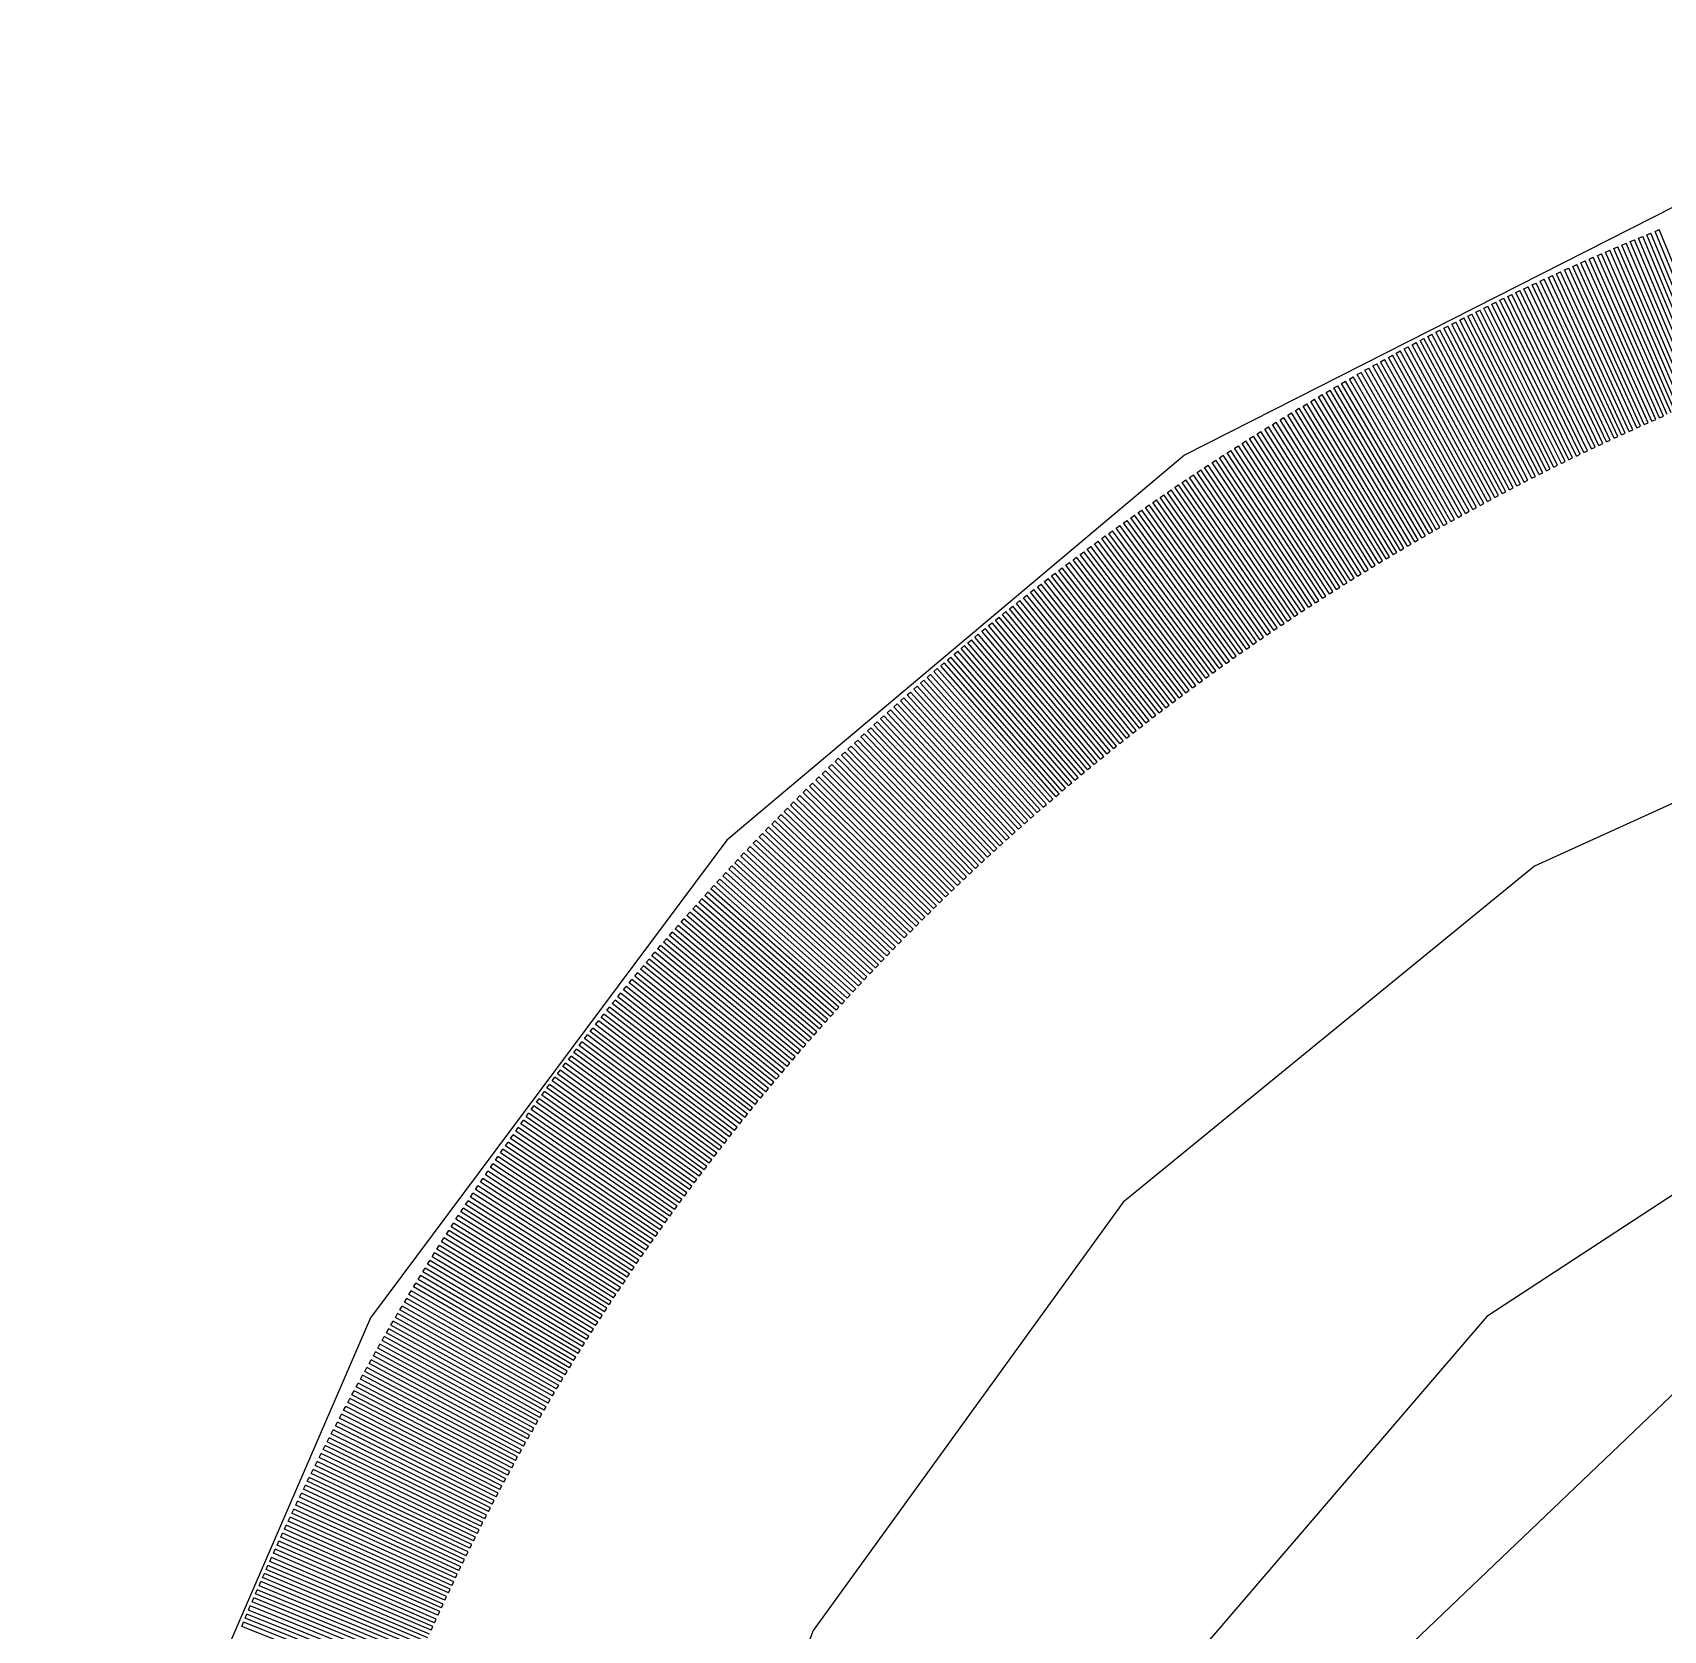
# Model space of a CAD drawing. Header units: millimetres. Extents: x -37.9 to 37.9, y -37.3 to 37.1.
# Drawn here: x -37.89 to -13.91, y 13.66 to 37.15 of the extents above; entities that cross this region are included whole.
import ezdxf

# ---------------------------------------------------------------- set-up
doc = ezdxf.new("R2010")
doc.units = ezdxf.units.MM

msp = doc.modelspace()

# ---------------------------------------------------------------- linework, layer by layer
at = {"color": 7, "linetype": 'Continuous'}
for p, q in [((-14.522, 34.027), (-14.461, 34.053)), ((-13.463, 31.703), (-14.461, 34.053)), ((-14.4, 34.078), (-14.34, 34.103)), ((-13.407, 31.727), (-14.4, 34.078)), ((-13.35, 31.75), (-14.34, 34.103)), ((-14.279, 34.128), (-14.218, 34.153)), ((-13.294, 31.774), (-14.279, 34.128)), ((-13.237, 31.797), (-14.218, 34.153)), ((-14.157, 34.178), (-14.096, 34.203)), ((-13.18, 31.82), (-14.157, 34.178)), ((-13.124, 31.843), (-14.096, 34.203)), ((-14.035, 34.228), (-13.974, 34.253)), ((-13.067, 31.866), (-14.035, 34.228)), ((-13.01, 31.889), (-13.974, 34.253)), ((-15.005, 33.82), (-14.945, 33.846)), ((-13.97, 31.486), (-15.005, 33.82)), ((-13.913, 31.511), (-14.945, 33.846)), ((-14.884, 33.872), (-14.824, 33.898)), ((-13.857, 31.535), (-14.884, 33.872)), ((-13.801, 31.559), (-14.824, 33.898)), ((-14.764, 33.924), (-14.703, 33.95)), ((-13.745, 31.583), (-14.764, 33.924)), ((-13.689, 31.608), (-14.703, 33.95)), ((-14.643, 33.976), (-14.582, 34.002)), ((-13.632, 31.632), (-14.643, 33.976)), ((-13.576, 31.656), (-14.582, 34.002)), ((-13.52, 31.679), (-14.522, 34.027)), ((-15.605, 33.551), (-15.545, 33.578)), ((-14.473, 31.261), (-15.545, 33.578)), ((-15.485, 33.605), (-15.425, 33.633)), ((-14.417, 31.287), (-15.485, 33.605)), ((-14.361, 31.312), (-15.425, 33.633)), ((-15.365, 33.66), (-15.305, 33.687)), ((-14.305, 31.337), (-15.365, 33.66)), ((-14.249, 31.362), (-15.305, 33.687)), ((-15.245, 33.713), (-15.185, 33.74)), ((-14.194, 31.387), (-15.245, 33.713)), ((-14.138, 31.412), (-15.185, 33.74)), ((-15.125, 33.767), (-15.065, 33.793)), ((-14.082, 31.437), (-15.125, 33.767)), ((-14.026, 31.462), (-15.065, 33.793)), ((-16.081, 33.329), (-16.022, 33.357)), ((-14.917, 31.055), (-16.022, 33.357)), ((-15.963, 33.385), (-15.903, 33.413)), ((-14.861, 31.081), (-15.963, 33.385)), ((-14.806, 31.107), (-15.903, 33.413)), ((-15.844, 33.441), (-15.784, 33.468)), ((-14.75, 31.133), (-15.844, 33.441)), ((-14.695, 31.159), (-15.784, 33.468)), ((-15.724, 33.496), (-15.665, 33.523)), ((-14.639, 31.185), (-15.724, 33.496)), ((-14.584, 31.21), (-15.665, 33.523)), ((-14.528, 31.236), (-15.605, 33.551)), ((-16.555, 33.1), (-16.496, 33.129)), ((-15.413, 30.816), (-16.555, 33.1)), ((-15.358, 30.843), (-16.496, 33.129)), ((-16.437, 33.158), (-16.378, 33.186)), ((-15.303, 30.87), (-16.437, 33.158)), ((-15.248, 30.897), (-16.378, 33.186)), ((-16.319, 33.215), (-16.259, 33.244)), ((-15.193, 30.923), (-16.319, 33.215)), ((-15.138, 30.95), (-16.259, 33.244)), ((-16.2, 33.272), (-16.141, 33.3)), ((-15.082, 30.976), (-16.2, 33.272)), ((-15.027, 31.003), (-16.141, 33.3)), ((-14.972, 31.029), (-16.081, 33.329)), ((-17.025, 32.865), (-16.967, 32.894)), ((-15.85, 30.597), (-17.025, 32.865)), ((-15.796, 30.625), (-16.967, 32.894)), ((-16.908, 32.924), (-16.849, 32.954)), ((-15.741, 30.652), (-16.908, 32.924)), ((-15.687, 30.68), (-16.849, 32.954)), ((-16.79, 32.983), (-16.732, 33.012)), ((-15.632, 30.707), (-16.79, 32.983)), ((-15.577, 30.735), (-16.732, 33.012)), ((-16.673, 33.042), (-16.614, 33.071)), ((-15.522, 30.762), (-16.673, 33.042)), ((-15.468, 30.789), (-16.614, 33.071)), ((-17.492, 32.623), (-17.434, 32.653)), ((-16.285, 30.372), (-17.492, 32.623)), ((-16.231, 30.4), (-17.434, 32.653)), ((-17.376, 32.684), (-17.317, 32.714)), ((-16.177, 30.429), (-17.376, 32.684)), ((-16.123, 30.457), (-17.317, 32.714)), ((-17.259, 32.745), (-17.201, 32.775)), ((-16.068, 30.485), (-17.259, 32.745)), ((-16.014, 30.513), (-17.201, 32.775)), ((-17.142, 32.805), (-17.084, 32.835)), ((-15.959, 30.541), (-17.142, 32.805)), ((-15.905, 30.569), (-17.084, 32.835)), ((-17.956, 32.375), (-17.898, 32.406)), ((-16.717, 30.141), (-17.956, 32.375)), ((-16.663, 30.17), (-17.898, 32.406)), ((-17.84, 32.437), (-17.782, 32.469)), ((-16.609, 30.199), (-17.84, 32.437)), ((-16.555, 30.228), (-17.782, 32.469)), ((-17.724, 32.5), (-17.666, 32.531)), ((-16.501, 30.257), (-17.724, 32.5)), ((-16.447, 30.286), (-17.666, 32.531)), ((-17.608, 32.561), (-17.55, 32.592)), ((-16.393, 30.315), (-17.608, 32.561)), ((-16.339, 30.343), (-17.55, 32.592)), ((-18.416, 32.121), (-18.358, 32.153)), ((-17.092, 29.934), (-18.358, 32.153)), ((-18.301, 32.185), (-18.244, 32.217)), ((-17.038, 29.964), (-18.301, 32.185)), ((-16.985, 29.994), (-18.244, 32.217)), ((-18.186, 32.249), (-18.128, 32.28)), ((-16.931, 30.023), (-18.186, 32.249)), ((-16.878, 30.053), (-18.128, 32.28)), ((-18.071, 32.312), (-18.013, 32.343)), ((-16.824, 30.082), (-18.071, 32.312)), ((-16.77, 30.112), (-18.013, 32.343)), ((-18.872, 31.86), (-18.815, 31.893)), ((-17.517, 29.692), (-18.815, 31.893)), ((-18.758, 31.926), (-18.701, 31.958)), ((-17.464, 29.723), (-18.758, 31.926)), ((-17.411, 29.753), (-18.701, 31.958)), ((-18.644, 31.991), (-18.587, 32.024)), ((-17.358, 29.784), (-18.644, 31.991)), ((-17.305, 29.814), (-18.587, 32.024)), ((-18.53, 32.056), (-18.473, 32.088)), ((-17.252, 29.844), (-18.53, 32.056)), ((-17.198, 29.874), (-18.473, 32.088)), ((-17.145, 29.904), (-18.416, 32.121)), ((-19.212, 31.66), (-19.155, 31.694)), ((-17.886, 29.476), (-19.212, 31.66)), ((-17.834, 29.507), (-19.155, 31.694)), ((-19.099, 31.727), (-19.042, 31.761)), ((-17.781, 29.538), (-19.099, 31.727)), ((-17.728, 29.569), (-19.042, 31.761)), ((-18.986, 31.794), (-18.929, 31.827)), ((-17.676, 29.6), (-18.986, 31.794)), ((-17.623, 29.631), (-18.929, 31.827)), ((-17.57, 29.662), (-18.872, 31.86)), ((-19.662, 31.389), (-19.606, 31.423)), ((-18.253, 29.255), (-19.606, 31.423)), ((-19.55, 31.457), (-19.494, 31.492)), ((-18.201, 29.287), (-19.55, 31.457)), ((-18.149, 29.319), (-19.494, 31.492)), ((-19.437, 31.526), (-19.381, 31.559)), ((-18.096, 29.35), (-19.437, 31.526)), ((-18.044, 29.382), (-19.381, 31.559)), ((-19.325, 31.593), (-19.268, 31.627)), ((-17.991, 29.413), (-19.325, 31.593)), ((-17.939, 29.445), (-19.268, 31.627)), ((-14.194, 31.387), (-14.138, 31.412)), ((-14.082, 31.437), (-14.026, 31.462)), ((-13.97, 31.486), (-13.913, 31.511)), ((-19.997, 31.181), (-19.941, 31.216)), ((-18.617, 29.03), (-19.997, 31.181)), ((-18.565, 29.062), (-19.941, 31.216)), ((-19.885, 31.251), (-19.83, 31.286)), ((-18.513, 29.095), (-19.885, 31.251)), ((-18.461, 29.127), (-19.83, 31.286)), ((-19.774, 31.32), (-19.718, 31.355)), ((-18.409, 29.159), (-19.774, 31.32)), ((-18.357, 29.191), (-19.718, 31.355)), ((-18.305, 29.223), (-19.662, 31.389)), ((-14.639, 31.185), (-14.584, 31.21)), ((-14.528, 31.236), (-14.473, 31.261)), ((-14.417, 31.287), (-14.361, 31.312)), ((-14.305, 31.337), (-14.249, 31.362)), ((-20.44, 30.899), (-20.385, 30.935)), ((-18.978, 28.801), (-20.385, 30.935)), ((-20.329, 30.97), (-20.274, 31.006)), ((-18.927, 28.834), (-20.329, 30.97)), ((-18.875, 28.867), (-20.274, 31.006)), ((-20.219, 31.041), (-20.163, 31.076)), ((-18.824, 28.899), (-20.219, 31.041)), ((-18.772, 28.932), (-20.163, 31.076)), ((-20.108, 31.111), (-20.052, 31.147)), ((-18.721, 28.965), (-20.108, 31.111)), ((-18.669, 28.997), (-20.052, 31.147)), ((-15.193, 30.923), (-15.138, 30.95)), ((-15.082, 30.976), (-15.027, 31.003)), ((-14.972, 31.029), (-14.917, 31.055)), ((-14.861, 31.081), (-14.806, 31.107)), ((-14.75, 31.133), (-14.695, 31.159)), ((-20.77, 30.684), (-20.715, 30.72)), ((-19.286, 28.6), (-20.715, 30.72)), ((-20.66, 30.756), (-20.605, 30.792)), ((-19.235, 28.634), (-20.66, 30.756)), ((-19.183, 28.667), (-20.605, 30.792)), ((-20.55, 30.828), (-20.495, 30.864)), ((-19.132, 28.701), (-20.55, 30.828)), ((-19.081, 28.734), (-20.495, 30.864)), ((-19.03, 28.767), (-20.44, 30.899)), ((-15.632, 30.707), (-15.577, 30.735)), ((-15.522, 30.762), (-15.468, 30.789)), ((-15.413, 30.816), (-15.358, 30.843)), ((-15.303, 30.87), (-15.248, 30.897)), ((-21.097, 30.465), (-21.043, 30.502)), ((-19.641, 28.363), (-21.097, 30.465)), ((-19.591, 28.397), (-21.043, 30.502)), ((-20.988, 30.538), (-20.934, 30.575)), ((-19.54, 28.431), (-20.988, 30.538)), ((-19.489, 28.465), (-20.934, 30.575)), ((-20.879, 30.611), (-20.824, 30.648)), ((-19.438, 28.499), (-20.879, 30.611)), ((-19.388, 28.533), (-20.824, 30.648)), ((-19.337, 28.567), (-20.77, 30.684)), ((-16.177, 30.429), (-16.123, 30.457)), ((-16.068, 30.485), (-16.014, 30.513)), ((-15.959, 30.541), (-15.905, 30.569)), ((-15.85, 30.597), (-15.796, 30.625)), ((-15.741, 30.652), (-15.687, 30.68)), ((-21.422, 30.243), (-21.368, 30.28)), ((-19.944, 28.156), (-21.422, 30.243)), ((-19.894, 28.191), (-21.368, 30.28)), ((-21.314, 30.317), (-21.26, 30.354)), ((-19.844, 28.225), (-21.314, 30.317)), ((-19.793, 28.26), (-21.26, 30.354)), ((-21.206, 30.391), (-21.151, 30.428)), ((-19.743, 28.294), (-21.206, 30.391)), ((-19.692, 28.329), (-21.151, 30.428)), ((-16.609, 30.199), (-16.555, 30.228)), ((-16.501, 30.257), (-16.447, 30.286)), ((-16.393, 30.315), (-16.339, 30.343)), ((-16.285, 30.372), (-16.231, 30.4)), ((-21.852, 29.941), (-21.799, 29.979)), ((-20.295, 27.911), (-21.799, 29.979)), ((-21.745, 30.017), (-21.691, 30.055)), ((-20.245, 27.946), (-21.745, 30.017)), ((-20.195, 27.981), (-21.691, 30.055)), ((-21.638, 30.093), (-21.584, 30.13)), ((-20.145, 28.016), (-21.638, 30.093)), ((-20.095, 28.051), (-21.584, 30.13)), ((-21.53, 30.168), (-21.476, 30.205)), ((-20.045, 28.086), (-21.53, 30.168)), ((-19.994, 28.121), (-21.476, 30.205)), ((-17.038, 29.964), (-16.985, 29.994)), ((-16.931, 30.023), (-16.878, 30.053)), ((-16.824, 30.082), (-16.77, 30.112)), ((-16.717, 30.141), (-16.663, 30.17)), ((-22.172, 29.711), (-22.119, 29.75)), ((-20.593, 27.697), (-22.119, 29.75)), ((-22.066, 29.788), (-22.012, 29.827)), ((-20.543, 27.733), (-22.066, 29.788)), ((-20.494, 27.769), (-22.012, 29.827)), ((-21.959, 29.865), (-21.906, 29.903)), ((-20.444, 27.804), (-21.959, 29.865)), ((-20.394, 27.84), (-21.906, 29.903)), ((-20.344, 27.875), (-21.852, 29.941)), ((-17.464, 29.723), (-17.411, 29.753)), ((-17.358, 29.784), (-17.305, 29.814)), ((-17.252, 29.844), (-17.198, 29.874)), ((-17.145, 29.904), (-17.092, 29.934)), ((-22.489, 29.478), (-22.436, 29.517)), ((-20.888, 27.481), (-22.436, 29.517)), ((-22.384, 29.556), (-22.331, 29.595)), ((-20.839, 27.517), (-22.384, 29.556)), ((-20.79, 27.553), (-22.331, 29.595)), ((-22.278, 29.634), (-22.225, 29.673)), ((-20.741, 27.589), (-22.278, 29.634)), ((-20.691, 27.625), (-22.225, 29.673)), ((-20.642, 27.661), (-22.172, 29.711)), ((-17.886, 29.476), (-17.834, 29.507)), ((-17.781, 29.538), (-17.728, 29.569)), ((-17.676, 29.6), (-17.623, 29.631)), ((-17.57, 29.662), (-17.517, 29.692)), ((-22.804, 29.242), (-22.751, 29.281)), ((-21.182, 27.261), (-22.751, 29.281)), ((-22.699, 29.321), (-22.647, 29.36)), ((-21.133, 27.298), (-22.699, 29.321)), ((-21.084, 27.335), (-22.647, 29.36)), ((-22.594, 29.4), (-22.542, 29.439)), ((-21.035, 27.371), (-22.594, 29.4)), ((-20.986, 27.408), (-22.542, 29.439)), ((-20.937, 27.444), (-22.489, 29.478)), ((-18.305, 29.223), (-18.253, 29.255)), ((-18.201, 29.287), (-18.149, 29.319)), ((-18.096, 29.35), (-18.044, 29.382)), ((-17.991, 29.413), (-17.939, 29.445)), ((-23.116, 29.002), (-23.064, 29.042)), ((-21.473, 27.038), (-23.064, 29.042)), ((-23.012, 29.082), (-22.96, 29.122)), ((-21.424, 27.076), (-23.012, 29.082)), ((-21.376, 27.113), (-22.96, 29.122)), ((-22.908, 29.162), (-22.856, 29.202)), ((-21.327, 27.15), (-22.908, 29.162)), ((-21.279, 27.187), (-22.856, 29.202)), ((-21.23, 27.224), (-22.804, 29.242)), ((-18.617, 29.03), (-18.565, 29.062)), ((-18.513, 29.095), (-18.461, 29.127)), ((-18.409, 29.159), (-18.357, 29.191)), ((-23.426, 28.759), (-23.374, 28.8)), ((-21.761, 26.813), (-23.374, 28.8)), ((-23.323, 28.841), (-23.271, 28.881)), ((-21.714, 26.851), (-23.323, 28.841)), ((-21.665, 26.888), (-23.271, 28.881)), ((-23.219, 28.921), (-23.168, 28.962)), ((-21.617, 26.926), (-23.219, 28.921)), ((-21.569, 26.964), (-23.168, 28.962)), ((-21.521, 27.001), (-23.116, 29.002)), ((-19.03, 28.767), (-18.978, 28.801)), ((-18.927, 28.834), (-18.875, 28.867)), ((-18.824, 28.899), (-18.772, 28.932)), ((-18.721, 28.965), (-18.669, 28.997)), ((-23.733, 28.513), (-23.682, 28.554)), ((-22.048, 26.584), (-23.682, 28.554)), ((-23.631, 28.596), (-23.58, 28.637)), ((-22, 26.623), (-23.631, 28.596)), ((-21.953, 26.661), (-23.58, 28.637)), ((-23.528, 28.678), (-23.477, 28.718)), ((-21.905, 26.699), (-23.528, 28.678)), ((-21.857, 26.737), (-23.477, 28.718)), ((-21.809, 26.775), (-23.426, 28.759)), ((-19.337, 28.567), (-19.286, 28.6)), ((-19.235, 28.634), (-19.183, 28.667)), ((-19.132, 28.701), (-19.081, 28.734)), ((-24.037, 28.264), (-23.987, 28.306)), ((-22.332, 26.353), (-23.987, 28.306)), ((-23.936, 28.348), (-23.885, 28.389)), ((-22.285, 26.392), (-23.936, 28.348)), ((-22.237, 26.43), (-23.885, 28.389)), ((-23.835, 28.431), (-23.784, 28.472)), ((-22.19, 26.469), (-23.835, 28.431)), ((-22.143, 26.507), (-23.784, 28.472)), ((-22.095, 26.546), (-23.733, 28.513)), ((-19.743, 28.294), (-19.692, 28.329)), ((-19.641, 28.363), (-19.591, 28.397)), ((-19.54, 28.431), (-19.489, 28.465)), ((-19.438, 28.499), (-19.388, 28.533)), ((-24.339, 28.012), (-24.289, 28.054)), ((-22.613, 26.119), (-24.289, 28.054)), ((-24.239, 28.096), (-24.189, 28.138)), ((-22.566, 26.158), (-24.239, 28.096)), ((-22.52, 26.197), (-24.189, 28.138)), ((-24.138, 28.18), (-24.088, 28.222)), ((-22.473, 26.236), (-24.138, 28.18)), ((-22.426, 26.275), (-24.088, 28.222)), ((-22.379, 26.314), (-24.037, 28.264)), ((-20.045, 28.086), (-19.994, 28.121)), ((-19.944, 28.156), (-19.894, 28.191)), ((-19.844, 28.225), (-19.793, 28.26)), ((-24.539, 27.842), (-24.489, 27.885)), ((-22.846, 25.921), (-24.539, 27.842)), ((-22.799, 25.961), (-24.489, 27.885)), ((-24.439, 27.927), (-24.389, 27.97)), ((-22.753, 26), (-24.439, 27.927)), ((-22.706, 26.04), (-24.389, 27.97)), ((-22.66, 26.079), (-24.339, 28.012)), ((-20.444, 27.804), (-20.394, 27.84)), ((-20.344, 27.875), (-20.295, 27.911)), ((-20.245, 27.946), (-20.195, 27.981)), ((-20.145, 28.016), (-20.095, 28.051)), ((-24.836, 27.585), (-24.787, 27.628)), ((-23.123, 25.682), (-24.836, 27.585)), ((-23.077, 25.722), (-24.787, 27.628)), ((-24.738, 27.671), (-24.688, 27.714)), ((-23.031, 25.762), (-24.738, 27.671)), ((-22.985, 25.802), (-24.688, 27.714)), ((-24.638, 27.757), (-24.589, 27.799)), ((-22.938, 25.842), (-24.638, 27.757)), ((-22.892, 25.881), (-24.589, 27.799)), ((-20.741, 27.589), (-20.691, 27.625)), ((-20.642, 27.661), (-20.593, 27.697)), ((-20.543, 27.733), (-20.494, 27.769)), ((-25.131, 27.325), (-25.082, 27.368)), ((-23.352, 25.48), (-25.082, 27.368)), ((-25.033, 27.412), (-24.984, 27.455)), ((-23.306, 25.52), (-25.033, 27.412)), ((-23.26, 25.561), (-24.984, 27.455)), ((-24.935, 27.498), (-24.886, 27.542)), ((-23.214, 25.601), (-24.935, 27.498)), ((-23.169, 25.641), (-24.886, 27.542)), ((-21.133, 27.298), (-21.084, 27.335)), ((-21.035, 27.371), (-20.986, 27.408)), ((-20.937, 27.444), (-20.888, 27.481)), ((-20.839, 27.517), (-20.79, 27.553)), ((-25.423, 27.061), (-25.375, 27.105)), ((-23.624, 25.235), (-25.375, 27.105)), ((-25.326, 27.149), (-25.277, 27.193)), ((-23.579, 25.276), (-25.326, 27.149)), ((-23.533, 25.317), (-25.277, 27.193)), ((-25.229, 27.237), (-25.18, 27.281)), ((-23.488, 25.358), (-25.229, 27.237)), ((-23.443, 25.399), (-25.18, 27.281)), ((-23.397, 25.439), (-25.131, 27.325)), ((-21.424, 27.076), (-21.376, 27.113)), ((-21.327, 27.15), (-21.279, 27.187)), ((-21.23, 27.224), (-21.182, 27.261)), ((-25.616, 26.884), (-25.568, 26.928)), ((-23.849, 25.029), (-25.616, 26.884)), ((-23.804, 25.07), (-25.568, 26.928)), ((-25.52, 26.973), (-25.471, 27.017)), ((-23.759, 25.112), (-25.52, 26.973)), ((-23.714, 25.153), (-25.471, 27.017)), ((-23.669, 25.194), (-25.423, 27.061)), ((-21.714, 26.851), (-21.665, 26.888)), ((-21.617, 26.926), (-21.569, 26.964)), ((-21.521, 27.001), (-21.473, 27.038)), ((-25.903, 26.616), (-25.856, 26.661)), ((-24.116, 24.779), (-25.903, 26.616)), ((-24.072, 24.821), (-25.856, 26.661)), ((-25.808, 26.705), (-25.76, 26.75)), ((-24.027, 24.863), (-25.808, 26.705)), ((-23.983, 24.905), (-25.76, 26.75)), ((-25.712, 26.795), (-25.664, 26.839)), ((-23.938, 24.946), (-25.712, 26.795)), ((-23.893, 24.988), (-25.664, 26.839)), ((-22, 26.623), (-21.953, 26.661)), ((-21.905, 26.699), (-21.857, 26.737)), ((-21.809, 26.775), (-21.761, 26.813)), ((-26.188, 26.345), (-26.141, 26.39)), ((-24.337, 24.569), (-26.141, 26.39)), ((-26.093, 26.435), (-26.046, 26.481)), ((-24.293, 24.611), (-26.093, 26.435)), ((-24.249, 24.653), (-26.046, 26.481)), ((-25.998, 26.526), (-25.951, 26.571)), ((-24.205, 24.695), (-25.998, 26.526)), ((-24.16, 24.737), (-25.951, 26.571)), ((-22.285, 26.392), (-22.237, 26.43)), ((-22.19, 26.469), (-22.143, 26.507)), ((-22.095, 26.546), (-22.048, 26.584)), ((-26.376, 26.162), (-26.329, 26.208)), ((-24.556, 24.357), (-26.376, 26.162)), ((-24.512, 24.4), (-26.329, 26.208)), ((-26.282, 26.254), (-26.235, 26.299)), ((-24.469, 24.442), (-26.282, 26.254)), ((-24.425, 24.485), (-26.235, 26.299)), ((-24.381, 24.527), (-26.188, 26.345)), ((-22.566, 26.158), (-22.52, 26.197)), ((-22.473, 26.236), (-22.426, 26.275)), ((-22.379, 26.314), (-22.332, 26.353)), ((-26.655, 25.886), (-26.609, 25.932)), ((-24.773, 24.143), (-26.609, 25.932)), ((-26.563, 25.979), (-26.516, 26.025)), ((-24.73, 24.186), (-26.563, 25.979)), ((-24.686, 24.229), (-26.516, 26.025)), ((-26.469, 26.071), (-26.423, 26.116)), ((-24.643, 24.272), (-26.469, 26.071)), ((-24.6, 24.314), (-26.423, 26.116)), ((-22.846, 25.921), (-22.799, 25.961)), ((-22.753, 26), (-22.706, 26.04)), ((-22.66, 26.079), (-22.613, 26.119)), ((-26.84, 25.701), (-26.794, 25.747)), ((-24.988, 23.927), (-26.84, 25.701)), ((-24.945, 23.971), (-26.794, 25.747)), ((-26.748, 25.794), (-26.702, 25.84)), ((-24.902, 24.014), (-26.748, 25.794)), ((-24.859, 24.057), (-26.702, 25.84)), ((-24.816, 24.1), (-26.655, 25.886)), ((-23.123, 25.682), (-23.077, 25.722)), ((-23.031, 25.762), (-22.985, 25.802)), ((-22.938, 25.842), (-22.892, 25.881)), ((-27.115, 25.42), (-27.069, 25.467)), ((-25.244, 23.666), (-27.115, 25.42)), ((-25.202, 23.71), (-27.069, 25.467)), ((-27.024, 25.514), (-26.978, 25.561)), ((-25.159, 23.753), (-27.024, 25.514)), ((-25.117, 23.797), (-26.978, 25.561)), ((-26.932, 25.607), (-26.886, 25.654)), ((-25.074, 23.841), (-26.932, 25.607)), ((-25.031, 23.884), (-26.886, 25.654)), ((-23.397, 25.439), (-23.352, 25.48)), ((-23.306, 25.52), (-23.26, 25.561)), ((-23.214, 25.601), (-23.169, 25.641)), ((-27.387, 25.137), (-27.342, 25.184)), ((-25.455, 23.446), (-27.342, 25.184)), ((-27.297, 25.231), (-27.251, 25.279)), ((-25.413, 23.49), (-27.297, 25.231)), ((-25.371, 23.534), (-27.251, 25.279)), ((-27.206, 25.326), (-27.16, 25.373)), ((-25.329, 23.578), (-27.206, 25.326)), ((-25.287, 23.622), (-27.16, 25.373)), ((-23.669, 25.194), (-23.624, 25.235)), ((-23.579, 25.276), (-23.533, 25.317)), ((-23.488, 25.358), (-23.443, 25.399)), ((-27.566, 24.946), (-27.522, 24.994)), ((-25.664, 23.225), (-27.566, 24.946)), ((-25.623, 23.269), (-27.522, 24.994)), ((-27.477, 25.041), (-27.432, 25.089)), ((-25.581, 23.314), (-27.477, 25.041)), ((-25.539, 23.358), (-27.432, 25.089)), ((-25.497, 23.402), (-27.387, 25.137)), ((-23.938, 24.946), (-23.893, 24.988)), ((-23.849, 25.029), (-23.804, 25.07)), ((-23.759, 25.112), (-23.714, 25.153)), ((-27.833, 24.658), (-27.789, 24.706)), ((-25.871, 23.002), (-27.789, 24.706)), ((-27.744, 24.754), (-27.7, 24.802)), ((-25.83, 23.046), (-27.744, 24.754)), ((-25.789, 23.091), (-27.7, 24.802)), ((-27.656, 24.85), (-27.611, 24.898)), ((-25.747, 23.136), (-27.656, 24.85)), ((-25.706, 23.18), (-27.611, 24.898)), ((-24.205, 24.695), (-24.16, 24.737)), ((-24.116, 24.779), (-24.072, 24.821)), ((-24.027, 24.863), (-23.983, 24.905)), ((-28.009, 24.464), (-27.965, 24.513)), ((-26.077, 22.776), (-28.009, 24.464)), ((-26.036, 22.822), (-27.965, 24.513)), ((-27.921, 24.561), (-27.877, 24.61)), ((-25.995, 22.867), (-27.921, 24.561)), ((-25.954, 22.912), (-27.877, 24.61)), ((-25.913, 22.957), (-27.833, 24.658)), ((-24.469, 24.442), (-24.425, 24.485)), ((-24.381, 24.527), (-24.337, 24.569)), ((-24.293, 24.611), (-24.249, 24.653)), ((-28.271, 24.172), (-28.227, 24.221)), ((-26.28, 22.55), (-28.227, 24.221)), ((-28.184, 24.27), (-28.14, 24.318)), ((-26.239, 22.595), (-28.184, 24.27)), ((-26.199, 22.641), (-28.14, 24.318)), ((-28.097, 24.367), (-28.053, 24.416)), ((-26.158, 22.686), (-28.097, 24.367)), ((-26.117, 22.731), (-28.053, 24.416)), ((-24.73, 24.186), (-24.686, 24.229)), ((-24.643, 24.272), (-24.6, 24.314)), ((-24.556, 24.357), (-24.512, 24.4)), ((-28.444, 23.975), (-28.4, 24.025)), ((-26.441, 22.367), (-28.4, 24.025)), ((-28.357, 24.074), (-28.314, 24.123)), ((-26.401, 22.413), (-28.357, 24.074)), ((-26.361, 22.458), (-28.314, 24.123)), ((-26.32, 22.504), (-28.271, 24.172)), ((-24.902, 24.014), (-24.859, 24.057)), ((-24.816, 24.1), (-24.773, 24.143)), ((-28.615, 23.778), (-28.572, 23.827)), ((-26.64, 22.137), (-28.615, 23.778)), ((-26.601, 22.183), (-28.572, 23.827)), ((-28.529, 23.877), (-28.486, 23.926)), ((-26.561, 22.229), (-28.529, 23.877)), ((-26.521, 22.275), (-28.486, 23.926)), ((-26.481, 22.321), (-28.444, 23.975)), ((-25.159, 23.753), (-25.117, 23.797)), ((-25.074, 23.841), (-25.031, 23.884)), ((-24.988, 23.927), (-24.945, 23.971)), ((-28.869, 23.479), (-28.827, 23.529)), ((-26.838, 21.906), (-28.827, 23.529)), ((-28.785, 23.579), (-28.742, 23.629)), ((-26.799, 21.952), (-28.785, 23.579)), ((-26.759, 21.998), (-28.742, 23.629)), ((-28.7, 23.678), (-28.657, 23.728)), ((-26.72, 22.045), (-28.7, 23.678)), ((-26.68, 22.091), (-28.657, 23.728)), ((-25.413, 23.49), (-25.371, 23.534)), ((-25.329, 23.578), (-25.287, 23.622)), ((-25.244, 23.666), (-25.202, 23.71)), ((-29.037, 23.279), (-28.995, 23.329)), ((-27.034, 21.672), (-29.037, 23.279)), ((-26.995, 21.719), (-28.995, 23.329)), ((-28.953, 23.379), (-28.911, 23.429)), ((-26.956, 21.766), (-28.953, 23.379)), ((-26.916, 21.813), (-28.911, 23.429)), ((-26.877, 21.859), (-28.869, 23.479)), ((-25.664, 23.225), (-25.623, 23.269)), ((-25.581, 23.314), (-25.539, 23.358)), ((-25.497, 23.402), (-25.455, 23.446)), ((-29.286, 22.976), (-29.245, 23.026)), ((-27.227, 21.438), (-29.245, 23.026)), ((-29.203, 23.077), (-29.162, 23.127)), ((-27.188, 21.485), (-29.203, 23.077)), ((-27.15, 21.532), (-29.162, 23.127)), ((-29.12, 23.178), (-29.079, 23.228)), ((-27.111, 21.579), (-29.12, 23.178)), ((-27.072, 21.626), (-29.079, 23.228)), ((-25.83, 23.046), (-25.789, 23.091)), ((-25.747, 23.136), (-25.706, 23.18)), ((-29.45, 22.772), (-29.409, 22.823)), ((-27.38, 21.248), (-29.409, 22.823)), ((-29.368, 22.874), (-29.327, 22.925)), ((-27.342, 21.296), (-29.368, 22.874)), ((-27.304, 21.343), (-29.327, 22.925)), ((-27.265, 21.39), (-29.286, 22.976)), ((-26.077, 22.776), (-26.036, 22.822)), ((-25.995, 22.867), (-25.954, 22.912)), ((-25.913, 22.957), (-25.871, 23.002)), ((-29.613, 22.568), (-29.573, 22.619)), ((-27.57, 21.011), (-29.613, 22.568)), ((-27.532, 21.058), (-29.573, 22.619)), ((-29.532, 22.67), (-29.491, 22.721)), ((-27.494, 21.106), (-29.532, 22.67)), ((-27.456, 21.154), (-29.491, 22.721)), ((-27.418, 21.201), (-29.45, 22.772)), ((-26.32, 22.504), (-26.28, 22.55)), ((-26.239, 22.595), (-26.199, 22.641)), ((-26.158, 22.686), (-26.117, 22.731)), ((-29.855, 22.259), (-29.815, 22.311)), ((-27.758, 20.771), (-29.815, 22.311)), ((-29.775, 22.362), (-29.734, 22.414)), ((-27.72, 20.819), (-29.775, 22.362)), ((-27.683, 20.867), (-29.734, 22.414)), ((-29.694, 22.465), (-29.654, 22.516)), ((-27.645, 20.915), (-29.694, 22.465)), ((-27.608, 20.963), (-29.654, 22.516)), ((-26.481, 22.321), (-26.441, 22.367)), ((-26.401, 22.413), (-26.361, 22.458)), ((-30.014, 22.052), (-29.974, 22.104)), ((-27.906, 20.579), (-29.974, 22.104)), ((-29.935, 22.156), (-29.895, 22.207)), ((-27.869, 20.627), (-29.935, 22.156)), ((-27.832, 20.675), (-29.895, 22.207)), ((-27.795, 20.723), (-29.855, 22.259)), ((-26.72, 22.045), (-26.68, 22.091)), ((-26.64, 22.137), (-26.601, 22.183)), ((-26.561, 22.229), (-26.521, 22.275)), ((-30.172, 21.844), (-30.132, 21.896)), ((-28.09, 20.336), (-30.172, 21.844)), ((-28.053, 20.385), (-30.132, 21.896)), ((-30.093, 21.948), (-30.054, 22)), ((-28.017, 20.433), (-30.093, 21.948)), ((-27.98, 20.482), (-30.054, 22)), ((-27.943, 20.53), (-30.014, 22.052)), ((-26.877, 21.859), (-26.838, 21.906)), ((-26.799, 21.952), (-26.759, 21.998)), ((-30.406, 21.529), (-30.367, 21.582)), ((-28.272, 20.093), (-30.367, 21.582)), ((-30.328, 21.634), (-30.289, 21.687)), ((-28.235, 20.141), (-30.328, 21.634)), ((-28.199, 20.19), (-30.289, 21.687)), ((-30.25, 21.739), (-30.211, 21.791)), ((-28.163, 20.239), (-30.25, 21.739)), ((-28.126, 20.288), (-30.211, 21.791)), ((-27.111, 21.579), (-27.072, 21.626)), ((-27.034, 21.672), (-26.995, 21.719)), ((-26.956, 21.766), (-26.916, 21.813)), ((-30.56, 21.318), (-30.521, 21.371)), ((-28.415, 19.896), (-30.521, 21.371)), ((-30.483, 21.424), (-30.444, 21.476)), ((-28.38, 19.946), (-30.483, 21.424)), ((-28.344, 19.995), (-30.444, 21.476)), ((-28.308, 20.044), (-30.406, 21.529)), ((-27.342, 21.296), (-27.304, 21.343)), ((-27.265, 21.39), (-27.227, 21.438)), ((-27.188, 21.485), (-27.15, 21.532)), ((-30.712, 21.106), (-30.674, 21.159)), ((-28.593, 19.65), (-30.712, 21.106)), ((-28.558, 19.699), (-30.674, 21.159)), ((-30.636, 21.212), (-30.598, 21.265)), ((-28.522, 19.749), (-30.636, 21.212)), ((-28.487, 19.798), (-30.598, 21.265)), ((-28.451, 19.847), (-30.56, 21.318)), ((-27.494, 21.106), (-27.456, 21.154)), ((-27.418, 21.201), (-27.38, 21.248)), ((-30.863, 20.893), (-30.826, 20.947)), ((-28.734, 19.452), (-30.863, 20.893)), ((-28.699, 19.501), (-30.826, 20.947)), ((-30.788, 21), (-30.75, 21.053)), ((-28.664, 19.551), (-30.788, 21)), ((-28.628, 19.6), (-30.75, 21.053)), ((-27.72, 20.819), (-27.683, 20.867)), ((-27.645, 20.915), (-27.608, 20.963)), ((-27.57, 21.011), (-27.532, 21.058)), ((-31.087, 20.572), (-31.05, 20.626)), ((-28.908, 19.202), (-31.05, 20.626)), ((-31.013, 20.679), (-30.976, 20.733)), ((-28.873, 19.252), (-31.013, 20.679)), ((-28.838, 19.302), (-30.976, 20.733)), ((-30.938, 20.786), (-30.901, 20.84)), ((-28.804, 19.352), (-30.938, 20.786)), ((-28.769, 19.402), (-30.901, 20.84)), ((-27.869, 20.627), (-27.832, 20.675)), ((-27.795, 20.723), (-27.758, 20.771)), ((-31.234, 20.356), (-31.198, 20.41)), ((-29.045, 19.002), (-31.198, 20.41)), ((-31.161, 20.464), (-31.124, 20.518)), ((-29.011, 19.052), (-31.161, 20.464)), ((-28.977, 19.102), (-31.124, 20.518)), ((-28.942, 19.152), (-31.087, 20.572)), ((-28.09, 20.336), (-28.053, 20.385)), ((-28.017, 20.433), (-27.98, 20.482)), ((-27.943, 20.53), (-27.906, 20.579)), ((-31.38, 20.14), (-31.344, 20.194)), ((-29.181, 18.801), (-31.344, 20.194)), ((-31.307, 20.248), (-31.271, 20.302)), ((-29.147, 18.851), (-31.307, 20.248)), ((-29.113, 18.901), (-31.271, 20.302)), ((-29.079, 18.952), (-31.234, 20.356)), ((-28.235, 20.141), (-28.199, 20.19)), ((-28.163, 20.239), (-28.126, 20.288)), ((-31.524, 19.922), (-31.488, 19.977)), ((-29.349, 18.548), (-31.524, 19.922)), ((-29.316, 18.598), (-31.488, 19.977)), ((-31.452, 20.031), (-31.416, 20.086)), ((-29.282, 18.649), (-31.452, 20.031)), ((-29.249, 18.7), (-31.416, 20.086)), ((-29.215, 18.75), (-31.38, 20.14)), ((-28.38, 19.946), (-28.344, 19.995)), ((-28.308, 20.044), (-28.272, 20.093)), ((-31.667, 19.704), (-31.632, 19.759)), ((-29.482, 18.344), (-31.667, 19.704)), ((-29.449, 18.395), (-31.632, 19.759)), ((-31.596, 19.813), (-31.56, 19.868)), ((-29.416, 18.446), (-31.596, 19.813)), ((-29.383, 18.497), (-31.56, 19.868)), ((-28.593, 19.65), (-28.558, 19.699)), ((-28.522, 19.749), (-28.487, 19.798)), ((-28.451, 19.847), (-28.415, 19.896)), ((-31.878, 19.374), (-31.843, 19.429)), ((-29.646, 18.089), (-31.843, 19.429)), ((-31.808, 19.484), (-31.773, 19.539)), ((-29.614, 18.14), (-31.808, 19.484)), ((-29.581, 18.191), (-31.773, 19.539)), ((-31.738, 19.594), (-31.702, 19.649)), ((-29.548, 18.242), (-31.738, 19.594)), ((-29.515, 18.293), (-31.702, 19.649)), ((-28.734, 19.452), (-28.699, 19.501)), ((-28.664, 19.551), (-28.628, 19.6)), ((-32.017, 19.154), (-31.982, 19.209)), ((-29.776, 17.883), (-31.982, 19.209)), ((-31.948, 19.264), (-31.913, 19.319)), ((-29.744, 17.935), (-31.948, 19.264)), ((-29.711, 17.986), (-31.913, 19.319)), ((-29.679, 18.038), (-31.878, 19.374)), ((-28.942, 19.152), (-28.908, 19.202)), ((-28.873, 19.252), (-28.838, 19.302)), ((-28.804, 19.352), (-28.769, 19.402)), ((-32.154, 18.932), (-32.12, 18.987)), ((-29.904, 17.677), (-32.12, 18.987)), ((-32.086, 19.043), (-32.051, 19.098)), ((-29.872, 17.729), (-32.086, 19.043)), ((-29.84, 17.78), (-32.051, 19.098)), ((-29.808, 17.832), (-32.017, 19.154)), ((-29.079, 18.952), (-29.045, 19.002)), ((-29.011, 19.052), (-28.977, 19.102)), ((-32.29, 18.709), (-32.256, 18.765)), ((-30.062, 17.418), (-32.29, 18.709)), ((-30.031, 17.47), (-32.256, 18.765)), ((-32.222, 18.821), (-32.188, 18.876)), ((-29.999, 17.522), (-32.222, 18.821)), ((-29.967, 17.574), (-32.188, 18.876)), ((-29.936, 17.626), (-32.154, 18.932)), ((-29.215, 18.75), (-29.181, 18.801)), ((-29.147, 18.851), (-29.113, 18.901)), ((-32.424, 18.485), (-32.391, 18.541)), ((-30.187, 17.21), (-32.424, 18.485)), ((-30.156, 17.262), (-32.391, 18.541)), ((-32.357, 18.597), (-32.324, 18.653)), ((-30.125, 17.314), (-32.357, 18.597)), ((-30.093, 17.366), (-32.324, 18.653)), ((-29.416, 18.446), (-29.383, 18.497)), ((-29.349, 18.548), (-29.316, 18.598)), ((-29.282, 18.649), (-29.249, 18.7)), ((-32.557, 18.261), (-32.524, 18.317)), ((-30.31, 17.001), (-32.557, 18.261)), ((-30.28, 17.053), (-32.524, 18.317)), ((-32.491, 18.373), (-32.457, 18.429)), ((-30.249, 17.106), (-32.491, 18.373)), ((-30.218, 17.158), (-32.457, 18.429)), ((-29.548, 18.242), (-29.515, 18.293)), ((-29.482, 18.344), (-29.449, 18.395)), ((-32.688, 18.036), (-32.655, 18.092)), ((-30.432, 16.791), (-32.688, 18.036)), ((-30.402, 16.844), (-32.655, 18.092)), ((-32.622, 18.148), (-32.59, 18.205)), ((-30.372, 16.896), (-32.622, 18.148)), ((-30.341, 16.949), (-32.59, 18.205)), ((-29.744, 17.935), (-29.711, 17.986)), ((-29.679, 18.038), (-29.646, 18.089)), ((-29.614, 18.14), (-29.581, 18.191)), ((-32.881, 17.696), (-32.849, 17.753)), ((-30.583, 16.528), (-32.849, 17.753)), ((-32.817, 17.809), (-32.785, 17.866)), ((-30.553, 16.58), (-32.817, 17.809)), ((-30.523, 16.633), (-32.785, 17.866)), ((-32.753, 17.923), (-32.72, 17.979)), ((-30.493, 16.686), (-32.753, 17.923)), ((-30.463, 16.739), (-32.72, 17.979)), ((-29.872, 17.729), (-29.84, 17.78)), ((-29.808, 17.832), (-29.776, 17.883)), ((-33.008, 17.468), (-32.977, 17.525)), ((-30.701, 16.316), (-32.977, 17.525)), ((-32.945, 17.582), (-32.913, 17.639)), ((-30.672, 16.369), (-32.945, 17.582)), ((-30.642, 16.422), (-32.913, 17.639)), ((-30.612, 16.475), (-32.881, 17.696)), ((-29.999, 17.522), (-29.967, 17.574)), ((-29.936, 17.626), (-29.904, 17.677)), ((-33.133, 17.24), (-33.102, 17.297)), ((-30.818, 16.104), (-33.102, 17.297)), ((-33.071, 17.354), (-33.04, 17.411)), ((-30.789, 16.157), (-33.071, 17.354)), ((-30.76, 16.21), (-33.04, 17.411)), ((-30.731, 16.263), (-33.008, 17.468)), ((-30.125, 17.314), (-30.093, 17.366)), ((-30.062, 17.418), (-30.031, 17.47)), ((-33.257, 17.011), (-33.226, 17.068)), ((-30.934, 15.89), (-33.226, 17.068)), ((-33.196, 17.125), (-33.165, 17.183)), ((-30.905, 15.944), (-33.196, 17.125)), ((-30.876, 15.997), (-33.165, 17.183)), ((-30.847, 16.05), (-33.133, 17.24)), ((-30.31, 17.001), (-30.28, 17.053)), ((-30.249, 17.106), (-30.218, 17.158)), ((-30.187, 17.21), (-30.156, 17.262)), ((-33.379, 16.78), (-33.349, 16.838)), ((-31.048, 15.676), (-33.349, 16.838)), ((-33.318, 16.896), (-33.288, 16.953)), ((-31.02, 15.73), (-33.318, 16.896)), ((-30.991, 15.783), (-33.288, 16.953)), ((-30.963, 15.837), (-33.257, 17.011)), ((-30.432, 16.791), (-30.402, 16.844)), ((-30.372, 16.896), (-30.341, 16.949)), ((-33.5, 16.55), (-33.47, 16.607)), ((-31.188, 15.408), (-33.5, 16.55)), ((-31.161, 15.461), (-33.47, 16.607)), ((-33.44, 16.665), (-33.41, 16.723)), ((-31.133, 15.515), (-33.44, 16.665)), ((-31.104, 15.569), (-33.41, 16.723)), ((-31.076, 15.623), (-33.379, 16.78)), ((-30.553, 16.58), (-30.523, 16.633)), ((-30.493, 16.686), (-30.463, 16.739)), ((-33.619, 16.318), (-33.589, 16.376)), ((-31.299, 15.192), (-33.619, 16.318)), ((-31.272, 15.246), (-33.589, 16.376)), ((-33.559, 16.434), (-33.53, 16.492)), ((-31.244, 15.3), (-33.559, 16.434)), ((-31.216, 15.354), (-33.53, 16.492)), ((-30.731, 16.263), (-30.701, 16.316)), ((-30.672, 16.369), (-30.642, 16.422)), ((-30.612, 16.475), (-30.583, 16.528)), ((-33.736, 16.085), (-33.707, 16.144)), ((-31.408, 14.975), (-33.736, 16.085)), ((-31.381, 15.03), (-33.707, 16.144)), ((-33.678, 16.202), (-33.648, 16.26)), ((-31.354, 15.084), (-33.678, 16.202)), ((-31.327, 15.138), (-33.648, 16.26)), ((-30.847, 16.05), (-30.818, 16.104)), ((-30.789, 16.157), (-30.76, 16.21)), ((-33.852, 15.852), (-33.823, 15.91)), ((-31.516, 14.758), (-33.852, 15.852)), ((-31.489, 14.813), (-33.823, 15.91)), ((-33.794, 15.969), (-33.765, 16.027)), ((-31.462, 14.867), (-33.794, 15.969)), ((-31.435, 14.921), (-33.765, 16.027)), ((-30.963, 15.837), (-30.934, 15.89)), ((-30.905, 15.944), (-30.876, 15.997)), ((-33.965, 15.618), (-33.937, 15.677)), ((-31.622, 14.54), (-33.965, 15.618)), ((-31.596, 14.595), (-33.937, 15.677)), ((-33.909, 15.735), (-33.88, 15.794)), ((-31.569, 14.649), (-33.909, 15.735)), ((-31.543, 14.704), (-33.88, 15.794)), ((-31.076, 15.623), (-31.048, 15.676)), ((-31.02, 15.73), (-30.991, 15.783)), ((-34.078, 15.383), (-34.05, 15.442)), ((-31.726, 14.322), (-34.078, 15.383)), ((-31.7, 14.376), (-34.05, 15.442)), ((-34.022, 15.501), (-33.994, 15.559)), ((-31.674, 14.431), (-34.022, 15.501)), ((-31.648, 14.486), (-33.994, 15.559)), ((-31.244, 15.3), (-31.216, 15.354)), ((-31.188, 15.408), (-31.161, 15.461)), ((-31.133, 15.515), (-31.104, 15.569)), ((-34.188, 15.148), (-34.161, 15.206)), ((-31.829, 14.102), (-34.188, 15.148)), ((-31.804, 14.157), (-34.161, 15.206)), ((-34.133, 15.265), (-34.106, 15.324)), ((-31.778, 14.212), (-34.133, 15.265)), ((-31.752, 14.267), (-34.106, 15.324)), ((-31.354, 15.084), (-31.327, 15.138)), ((-31.299, 15.192), (-31.272, 15.246)), ((-34.297, 14.911), (-34.27, 14.97)), ((-31.931, 13.882), (-34.297, 14.911)), ((-31.906, 13.937), (-34.27, 14.97)), ((-34.243, 15.029), (-34.216, 15.089)), ((-31.88, 13.992), (-34.243, 15.029)), ((-31.855, 14.047), (-34.216, 15.089)), ((-31.462, 14.867), (-31.435, 14.921)), ((-31.408, 14.975), (-31.381, 15.03)), ((-34.405, 14.674), (-34.378, 14.733)), ((-32.031, 13.662), (-34.405, 14.674)), ((-32.006, 13.717), (-34.378, 14.733)), ((-34.351, 14.793), (-34.324, 14.852)), ((-31.981, 13.772), (-34.351, 14.793)), ((-31.956, 13.827), (-34.324, 14.852)), ((-31.569, 14.649), (-31.543, 14.704)), ((-31.516, 14.758), (-31.489, 14.813)), ((-34.51, 14.436), (-34.484, 14.496)), ((-32.129, 13.44), (-34.51, 14.436)), ((-32.105, 13.496), (-34.484, 14.496)), ((-34.458, 14.555), (-34.431, 14.615)), ((-32.08, 13.551), (-34.458, 14.555)), ((-32.056, 13.606), (-34.431, 14.615)), ((-31.674, 14.431), (-31.648, 14.486)), ((-31.622, 14.54), (-31.596, 14.595)), ((-34.614, 14.198), (-34.588, 14.258)), ((-32.226, 13.218), (-34.614, 14.198)), ((-32.202, 13.274), (-34.588, 14.258)), ((-34.562, 14.317), (-34.536, 14.377)), ((-32.178, 13.329), (-34.562, 14.317)), ((-32.153, 13.385), (-34.536, 14.377)), ((-31.829, 14.102), (-31.804, 14.157)), ((-31.778, 14.212), (-31.752, 14.267)), ((-31.726, 14.322), (-31.7, 14.376)), ((-34.716, 13.959), (-34.691, 14.019)), ((-32.321, 12.996), (-34.716, 13.959)), ((-32.297, 13.051), (-34.691, 14.019)), ((-34.665, 14.078), (-34.64, 14.138)), ((-32.274, 13.107), (-34.665, 14.078)), ((-32.25, 13.163), (-34.64, 14.138)), ((-31.931, 13.882), (-31.906, 13.937)), ((-31.88, 13.992), (-31.855, 14.047)), ((-34.817, 13.719), (-34.792, 13.779)), ((-32.415, 12.772), (-34.817, 13.719)), ((-32.391, 12.828), (-34.792, 13.779)), ((-34.767, 13.839), (-34.742, 13.899)), ((-32.368, 12.884), (-34.767, 13.839)), ((-32.345, 12.94), (-34.742, 13.899)), ((-32.031, 13.662), (-32.006, 13.717)), ((-31.981, 13.772), (-31.956, 13.827))]:
    msp.add_line(p, q, dxfattribs=at)
at = {"color": 7, "linetype": 'Continuous', "flags": 128}
for points in [[(4.286, 37.149), (-4.525, 37.037), (-13.092, 34.928), (-20.954, 30.936), (-27.685, 25.276), (-32.924, 18.254), (-36.389, 10.247), (-37.891, 1.688), (-37.351, -6.962), (-34.797, -15.236), (-30.367, -22.69), (-24.3, -28.92), (-16.923, -33.591), (-8.634, -36.451), (0.121, -37.346)], [(6.816, 28.777), (-0.967, 29.46), (-8.684, 28.135), (-15.809, 24.893), (-21.857, 19.955), (-26.415, 13.657), (-29.174, 6.428), (-29.944, -1.239), (-28.673, -8.822), (-25.449, -15.803), (-20.49, -21.708), (-14.135, -26.133), (-6.816, -28.777), (0.967, -29.46)], [(23.894, 7.352), (20.888, 13.659), (16.189, 18.861), (10.179, 22.534), (3.344, 24.381), (-3.762, 24.254), (-10.563, 22.161), (-16.508, 18.273), (-21.116, 12.905), (-24.013, 6.491), (-24.965, -0.448), (-23.894, -7.352), (-20.888, -13.659), (-16.189, -18.861), (-10.179, -22.534), (-3.344, -24.381), (3.762, -24.254), (10.563, -22.161), (16.508, -18.273), (21.116, -12.905), (24.013, -6.491), (24.965, 0.448), (23.894, 7.352)], [(21.505, 6.616), (18.44, 12.813), (13.57, 17.756), (7.371, 20.961), (0.451, 22.113), (-6.513, 21.101), (-12.839, 18.024), (-17.909, 13.182), (-21.226, 7.05), (-22.465, 0.228), (-21.505, -6.616), (-18.44, -12.813), (-13.57, -17.756), (-7.371, -20.961), (-0.451, -22.113), (6.513, -21.101), (12.839, -18.024), (17.909, -13.182), (21.226, -7.05), (22.465, -0.228), (21.505, 6.616)]]:
    msp.add_lwpolyline(points, dxfattribs=at)

doc.saveas('drawing.dxf')
